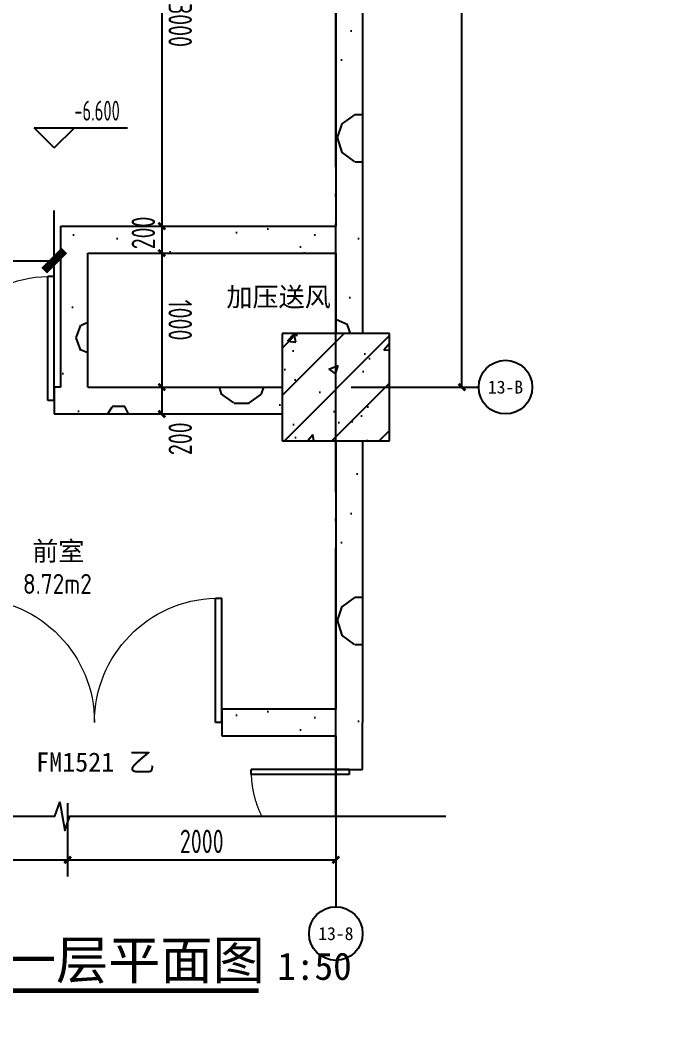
# Model space of a CAD drawing. Extents: x 116425 to 211028, y 11881 to 56060.
# Drawn here: x 129269 to 134091, y 29273 to 36794 of the extents above; entities that cross this region are included whole.
import ezdxf
from ezdxf.enums import TextEntityAlignment as Align
from ezdxf.xclip import XClip

# ---------------------------------------------------------------- set-up
doc = ezdxf.new("R2010")
doc.units = 0
doc.header["$LTSCALE"] = 1000
doc.header["$MEASUREMENT"] = 0
doc.header["$XCLIPFRAME"] = 0
for name, pattern in [('DOTE', [2.42, 2, -0.2, 0.02, -0.2]), ('X-104 13#平面$0$DASH', [0.35, 0.25, -0.1]), ('X-104 13#平面$0$DOTE', [2.42, 2, -0.2, 0.02, -0.2])]:
    doc.linetypes.add(name, pattern=pattern)
for name, color, linetype in [('01-标注_尺寸', 124, 'Continuous'), ('01-标注_标高', 200, 'Continuous'), ('01-标注_符号', 200, 'Continuous'), ('01-标注_轴线坐标', 132, 'Continuous'), ('02-TEXT_房间', 7, 'Continuous'), ('02-TEXT_标注', 130, 'Continuous'), ('02-TEXT_轴号', 7, 'Continuous'), ('104-13 B0核心筒$0$05-填充_天正', 26, 'Continuous'), ('104-13 B0核心筒$0$A-E_电梯', 171, 'Continuous'), ('104-13 B0核心筒$0$A_STR-砌块墙', 121, 'Continuous'), ('104-13#14# B1核心筒$0$01-标注_尺寸', 124, 'Continuous'), ('104-13#14# B1核心筒$0$05-填充_天正', 26, 'Continuous'), ('104-13#14# B1核心筒$0$A_STR-砌块墙', 121, 'Continuous'), ('104-13#14# B1核心筒$0$A_STR-砼柱', 51, 'Continuous'), ('104-13#14# B1核心筒$0$DOOR_FIRE', 220, 'Continuous'), ('13#楼幕墙$0$A-C_玻璃幕墙', 140, 'Continuous'), ('13#楼幕墙$0$D-铝板', 181, 'Continuous'), ('A_AXIS-轴线', 36, 'DOTE'), ('DIM_SYMB', 3, 'Continuous'), ('DOOR_FIRE_TEXT', 7, 'Continuous'), ('X-104 13#平面$0$A-O_屋面', 201, 'Continuous'), ('X-104 13#平面$0$A-TECH_结构', 21, 'Continuous'), ('X-104 13#平面$0$A_AXIS-轴线', 36, 'X-104 13#平面$0$DOTE'), ('X-104 13#平面$0$X-104 13#平面$0$A-TECH_结构', 21, 'Continuous'), ('建-标注-文本', 254, 'Continuous')]:
    doc.layers.add(name, color=color, linetype=linetype)
doc.layers.add('104-13 B0核心筒$0$04-不打印_辅助线', color=165, linetype='Continuous', plot=False)
doc.styles.add('104-13#14# B1核心筒$0$_TCH_DIM_T3', font='ROS1', dxfattribs={"width": 0.8, "bigfont": 'JD'})
doc.styles.add('_TCH_AXIS', font='STXIHEI_0.TTF', dxfattribs={"width": 0.75})
doc.styles.add('_TCH_DIM', font='ros1.shx', dxfattribs={"bigfont": 'jd.shx'})
doc.styles.add('_TCH_DIM_T3', font='ROS1', dxfattribs={"width": 0.8, "bigfont": 'JD'})
doc.styles.add('_TCH_LABEL', font='ros1.shx', dxfattribs={"bigfont": 'jd.shx'})
doc.styles.add('_TCH_WINDOW', font='STXIHEI_0.TTF')
doc.styles.get("Standard").update_dxf_attribs({"font": 'STXIHEI_0.TTF'})
doc.dimstyles.new('104-13#14# B1核心筒$0$_TCH_ARCH&&150', dxfattribs={"dimtxt": 525, "dimasz": 150, "dimexe": 375, "dimexo": 450, "dimgap": 150, "dimtad": 1, "dimdec": 0, "dimzin": 0, "dimdsep": 46, "dimtxsty": '104-13#14# B1核心筒$0$_TCH_DIM_T3', "dimblk": '104-13#14# B1核心筒$0$_ArchTick', "dimcen": 0.09, "dimazin": 2, "dimtfac": 1, "dimtdec": 0, "dimtix": 1, "dimtmove": 2, "dimatfit": 3, "dimfxl": 0, "dimtolj": 1, "dimtzin": 0, "dimarcsym": 0})
doc.dimstyles.new('_TCH_ARCH&&50', dxfattribs={"dimtxt": 175, "dimasz": 50, "dimexe": 125, "dimexo": 150, "dimgap": 50, "dimtad": 1, "dimdec": 0, "dimzin": 0, "dimdsep": 46, "dimtxsty": '_TCH_DIM_T3', "dimblk": 'ARCHTICK', "dimcen": 0.09, "dimclrt": 7, "dimazin": 2, "dimtfac": 1, "dimtdec": 0, "dimtix": 1, "dimtmove": 2, "dimatfit": 3, "dimfxl": 0, "dimtolj": 1, "dimtzin": 0, "dimarcsym": 0})
pattern_1 = [(0, (354, -366), (600, 1200), [0, -1200]), (0, (-348, -528), (600, 1200), [0, -1200]), (0, (42, -540), (600, 1200), [0, -1200]), (0, (468, -186), (600, 1200), [0, -1200]), (0, (-30, -600), (600, 1200), [0, -1200]), (0, (588, 570), (600, 1200), [0, -1200]), (0, (222, 474), (600, 1200), [0, -1200]), (0, (414, 324), (600, 1200), [0, -1200]), (0, (-564, 300), (600, 1200), [0, -1200]), (0, (24, 246), (600, 1200), [0, -1200]), (0, (-204, -60), (600, 1200), [0, -1200]), (0, (-192, -510), (600, 1200), [0, -1200]), (0, (258, -558), (600, 1200), [0, -1200]), (0, (588, -30), (600, 1200), [0, -1200]), (0, (-534, -216), (600, 1200), [0, -1200]), (0, (-432, -12), (600, 1200), [0, -1200]), (0, (36, -96), (600, 1200), [0, -1200]), (0, (-132, -270), (600, 1200), [0, -1200]), (0, (-228, 126), (600, 1200), [0, -1200]), (0, (-78, 576), (600, 1200), [0, -1200]), (0, (-486, -468), (600, 1200), [0, -1200]), (0, (174, 330), (600, 1200), [0, -1200]), (0, (-384, 348), (600, 1200), [0, -1200]), (0, (-480, 504), (600, 1200), [0, -1200]), (130.6013, (514.286, 194.286), (-2999.99997, 3600.000016), [52.683, -22074.222]), (18.43495, (428.57, 217.14), (3000, 1200), [54.21, -7535.256]), (90, (428.6, 165.7), (600, 1200), [51.429, -2348.571]), (161.56505, (480, 148.57), (-3000, 1199.9999), [54.21, -7535.256]), (53.1301, (480, 148.57), (600, 1200), [57.143, -5942.857]), (135, (525.7, -462.86), (-600, 1200), [48.487, -3345.625]), (45, (457.14, -462.86), (600, 1200), [48.487, -3345.625]), (135, (491.43, -497.14), (-600, 1200), [48.487, -3345.625]), (45, (491.43, -497.14), (600, 1200), [48.487, -3345.625]), (116.565, (-51.4, 342.9), (-0.0001, 2400), [63.888, -1277.753]), (180, (-80, 400), (-600, 1200), [68.571, -1131.428]), (63.435, (-177.1, 342.9), (5e-06, 2400), [63.888, -1277.753]), (116.565, (-148.6, 285.7), (-0.0001, 2400), [63.888, -1277.753]), (0, (-148.6, 285.7), (600, 1200), [68.571, -1131.428]), (63.435, (-80, 285.7), (5e-06, 2400), [63.888, -1277.753]), (107.10273, (400, -62.857), (-1799.99993, 6000.00001), [77.723, -32565.805]), (143.97263, (377.14, 11.43), (-11399.99986, 8399.99999), [77.723, -16244.04]), (180, (314.3, 57.1), (-600, 1200), [74.286, -1125.714]), (36.02737, (177.14, 11.43), (11399.99992, 8399.99991), [77.723, -16244.04]), (71.56505, (154.29, -57.14), (1800, 6000), [72.28, -7517.186]), (107.10273, (177.143, -131.43), (-1799.99993, 6000.00001), [77.723, -32565.805]), (143.97263, (240, -177.14), (-11399.99986, 8399.99999), [77.723, -16244.04]), (0, (240, -177.1), (600, 1200), [74.286, -1125.714]), (36.02737, (314.29, -177.14), (11399.99992, 8399.99991), [77.723, -16244.04]), (71.56505, (377.14, -131.43), (1800, 6000), [72.28, -7517.186]), (150.25512, (411.43, 497.14), (-1800, 1200), [46.07, -9628.64]), (90, (371.4, 474.3), (600, 1200), [45.714, -2354.285]), (29.74488, (371.43, 474.29), (1800, 1200), [46.07, -9628.64]), (116.565, (131.4, -354.3), (-0.0001, 2400), [63.888, -1277.753]), (168.69007, (102.86, -297.14), (-5400, 1199.99997), [58.275, -12179.37]), (41.18593, (0, -325.714), (14999.99991, 13199.999885), [60.744, -25451.604]), (90, (0, -382.86), (600, 1200), [57.143, -2342.857]), (138.81407, (45.714, -422.857), (-14999.999733, 13200.000084), [60.744, -25451.604]), (16.69924, (45.714, -422.857), (19799.99985, 5999.99994), [59.659, -24997.075]), (60.9454, (102.86, -405.714), (600, 1199.99999), [58.832, -24650.679]), (109.98311, (-371.43, 148.57), (-3000.00001, 8399.99998), [66.884, -28024.395]), (155.55605, (-394.286, 211.43), (-7800.00003, 3599.999925), [69.046, -28930.263]), (24.44395, (-520, 211.43), (7800.000004, 3599.999983), [69.046, -28930.263]), (70.01689, (-542.857, 148.57), (3000.00001, 8399.99998), [66.884, -28024.395]), (109.98311, (-520, 85.714), (-3000.00001, 8399.99998), [66.884, -28024.395]), (160.0169, (-457.14, 62.86), (-3000, 1199.99995), [66.884, -13978.755]), (19.9831, (-457.14, 62.86), (2999.99998, 1200), [66.884, -13978.755]), (70.01689, (-394.286, 85.714), (3000.00001, 8399.99998), [66.884, -28024.395]), (122.00538, (74.29, 40), (-600.00008, 1199.99994), [53.908, -11266.868]), (18.43495, (-5.71, 68.57), (3000, 1200), [54.21, -7535.256]), (90, (-5.7, 17.14), (600, 1200), [51.429, -2348.571]), (161.56505, (45.71, 0), (-3000, 1199.9999), [54.21, -7535.256]), (54.46232, (45.714, 0), (4199.99999, 5999.99999), [49.156, -20596.423]), (116.565, (-274.3, -251.4), (-0.0001, 2400), [63.888, -1277.753]), (180, (-302.9, -194.3), (-600, 1200), [62.857, -1137.143]), (59.03624, (-400, -251.43), (600, 1200), [66.64, -13927.644]), (120.96376, (-365.71, -308.57), (-600.00008, 1199.99994), [66.64, -13927.644]), (0, (-365.7, -308.6), (600, 1200), [62.857, -1137.143]), (63.435, (-302.9, -308.6), (5e-06, 2400), [63.888, -1277.753])]
pattern_2 = [(0, (531, -549), (900, 1800), [0, -1800]), (0, (-522, -792), (900, 1800), [0, -1800]), (0, (63, -810), (900, 1800), [0, -1800]), (0, (702, -279), (900, 1800), [0, -1800]), (0, (-45, -900), (900, 1800), [0, -1800]), (0, (882, 855), (900, 1800), [0, -1800]), (0, (333, 711), (900, 1800), [0, -1800]), (0, (621, 486), (900, 1800), [0, -1800]), (0, (-846, 450), (900, 1800), [0, -1800]), (0, (36, 369), (900, 1800), [0, -1800]), (0, (-306, -90), (900, 1800), [0, -1800]), (0, (-288, -765), (900, 1800), [0, -1800]), (0, (387, -837), (900, 1800), [0, -1800]), (0, (882, -45), (900, 1800), [0, -1800]), (0, (-801, -324), (900, 1800), [0, -1800]), (0, (-648, -18), (900, 1800), [0, -1800]), (0, (54, -144), (900, 1800), [0, -1800]), (0, (-198, -405), (900, 1800), [0, -1800]), (0, (-342, 189), (900, 1800), [0, -1800]), (0, (-117, 864), (900, 1800), [0, -1800]), (0, (-729, -702), (900, 1800), [0, -1800]), (0, (261, 495), (900, 1800), [0, -1800]), (0, (-576, 522), (900, 1800), [0, -1800]), (0, (-720, 756), (900, 1800), [0, -1800]), (130.6013, (771.43, 291.43), (-4499.99995, 5400.00002), [79.025, -33111.333]), (18.43495, (642.86, 325.71), (4500, 1800), [81.316, -11302.884]), (90, (642.9, 248.6), (900, 1800), [77.143, -3522.857]), (161.56505, (720, 222.86), (-4500, 1799.9999), [81.316, -11302.884]), (53.1301, (720, 222.86), (900, 1800), [85.714, -8914.285]), (135, (788.6, -694.3), (-900, 1800), [72.73, -5018.44]), (45, (685.7, -694.3), (900, 1800), [72.73, -5018.44]), (135, (737.14, -745.7), (-900, 1800), [72.73, -5018.44]), (45, (737.14, -745.7), (900, 1800), [72.73, -5018.44]), (116.565, (-77.1, 514.3), (-0.0002, 3600), [95.83, -1916.63]), (180, (-120, 600), (-900, 1800), [102.857, -1697.143]), (63.435, (-265.7, 514.3), (8e-06, 3600), [95.83, -1916.63]), (116.565, (-222.9, 428.6), (-0.0002, 3600), [95.83, -1916.63]), (0, (-222.9, 428.6), (900, 1800), [102.857, -1697.143]), (63.435, (-120, 428.6), (8e-06, 3600), [95.83, -1916.63]), (107.10273, (600, -94.286), (-2699.9999, 9000.000015), [116.584, -48848.707]), (143.97263, (565.71, 17.14), (-17099.99978, 12600), [116.584, -24366.06]), (180, (471.4, 85.7), (-900, 1800), [111.43, -1688.57]), (36.02737, (265.71, 17.14), (17099.99987, 12599.99986), [116.584, -24366.06]), (71.56505, (231.43, -85.7), (2700, 9000), [108.42, -11275.78]), (107.10273, (265.714, -197.14), (-2699.9999, 9000.000015), [116.584, -48848.707]), (143.97263, (360, -265.71), (-17099.99978, 12600), [116.584, -24366.06]), (0, (360, -265.7), (900, 1800), [111.43, -1688.57]), (36.02737, (471.43, -265.71), (17099.99987, 12599.99986), [116.584, -24366.06]), (71.56505, (565.71, -197.14), (2700, 9000), [108.42, -11275.78]), (150.2551, (617.14, 745.71), (-2700, 1800), [69.105, -14442.96]), (90, (557.1, 711.4), (900, 1800), [68.57, -3531.43]), (29.7449, (557.14, 711.43), (2700, 1800), [69.105, -14442.96]), (116.565, (197.1, -531.4), (-0.0002, 3600), [95.83, -1916.63]), (168.69007, (154.29, -445.71), (-8100, 1799.99995), [87.41, -18269.056]), (41.18593, (0, -488.57), (22499.99986, 19799.99983), [91.116, -38177.406]), (90, (0, -574.3), (900, 1800), [85.714, -3514.285]), (138.81407, (68.57, -634.286), (-22499.9996, 19800.00013), [91.116, -38177.406]), (16.69924, (68.57, -634.286), (29699.99978, 8999.9999), [89.49, -37495.613]), (60.9454, (154.29, -608.57), (900, 1799.99998), [88.248, -36976.02]), (109.9831, (-557.14, 222.86), (-4500.00002, 12599.99997), [100.326, -42036.592]), (155.55605, (-591.43, 317.14), (-11700.000045, 5399.99989), [103.57, -43395.394]), (24.44395, (-780, 317.14), (11700.00001, 5399.99997), [103.57, -43395.394]), (70.0169, (-814.286, 222.86), (4500.00001, 12599.99997), [100.326, -42036.592]), (109.9831, (-780, 128.57), (-4500.00002, 12599.99997), [100.326, -42036.592]), (160.0169, (-685.71, 94.29), (-4500, 1799.9999), [100.326, -20968.132]), (19.9831, (-685.71, 94.29), (4499.99998, 1800), [100.326, -20968.132]), (70.0169, (-591.43, 128.57), (4500.00001, 12599.99997), [100.326, -42036.592]), (122.0054, (111.43, 60), (-900.0001, 1799.9999), [80.863, -16900.3]), (18.43495, (-8.57, 102.86), (4500, 1800), [81.316, -11302.884]), (90, (-8.6, 25.7), (900, 1800), [77.143, -3522.857]), (161.56505, (68.57, 0), (-4500, 1799.9999), [81.316, -11302.884]), (54.46232, (68.57, 0), (6299.99999, 8999.99999), [73.734, -30894.635]), (116.565, (-411.4, -377.1), (-0.0002, 3600), [95.83, -1916.63]), (180, (-454.3, -291.4), (-900, 1800), [94.286, -1705.714]), (59.03624, (-600, -377.14), (900, 1800), [99.96, -20891.466]), (120.96376, (-548.57, -462.86), (-900.00012, 1799.9999), [99.96, -20891.466]), (0, (-548.6, -462.9), (900, 1800), [94.286, -1705.714]), (63.435, (-454.3, -462.9), (8e-06, 3600), [95.83, -1916.63])]

# ---------------------------------------------------------------- blocks, each defined once
blk = doc.blocks.new('X-104 13#平面$0$轴网')
at = {"layer": 'X-104 13#平面$0$A_AXIS-轴线', "linetype": 'X-104 13#平面$0$DOTE'}
blk.add_line((60408.4, 9000), (-2925, 9000), dxfattribs=at)
blk = doc.blocks.new('图框-A1')
for points, const_width in [([(0, 0), (841, 0), (841, 594), (0, 594)], 0.05), ([(766, 584), (25, 584), (25, 10), (766, 10)], 0.5)]:
    blk.add_lwpolyline(points, close=True, dxfattribs=dict(const_width=const_width))
blk = doc.blocks.new('13#楼幕墙')
at = {"layer": '13#楼幕墙$0$A-C_玻璃幕墙'}
blk.add_line((53305.1, 148035), (37800, 139100), dxfattribs=at)
at = {"layer": '13#楼幕墙$0$D-铝板'}
blk.add_lwpolyline([(37725.1, 139230), (53321.1, 148217.4), (53305.1, 148035), (37800, 139100)], close=True, dxfattribs=at)
blk = doc.blocks.new('X-104 13#平面$0$A$C45D52E12')
at = {"layer": 'X-104 13#平面$0$X-104 13#平面$0$A-TECH_结构'}
blk.add_lwpolyline([(58300, -18800), (58300, 820.1), (53472.9, 4870.3), (38300, -3873.4), (38300, -8100), (12609.7, -8100), (4602.3, -2800), (-400, -2800), (-400, -20400), (22000, -20400), (22000, -18800)], close=True, dxfattribs=at)
blk = doc.blocks.new('X-104 13#平面')
at = {"layer": 'X-104 13#平面$0$A-O_屋面'}
blk.add_lwpolyline([(58400, 123700), (58400, 143760), (53305, 148035), (37800, 139100), (37800, 135000), (12500, 135000), (4492.6, 140300), (-900, 140300), (-900, 122100), (22100, 122100), (22100, 123700)], close=True, dxfattribs=at)
at = {"layer": 'X-104 13#平面$0$A-TECH_结构', "linetype": 'X-104 13#平面$0$DASH'}
blk.add_lwpolyline([(58100, 124000), (58100, 143620), (53261.3, 147680.2), (38100, 138926.8), (38100, 134700), (12409.7, 134700), (4402.3, 140000), (-600, 140000), (-600, 122400), (21800, 122400), (21800, 124000)], close=True, dxfattribs=at)
for name, p in [('X-104 13#平面$0$A$C45D52E12', (-200, 142800)), ('X-104 13#平面$0$轴网', (0, 0))]:
    blk.add_blockref(name, p)
at = {"xscale": 100, "yscale": 100, "zscale": 100}
blk.add_blockref('图框-A1', (-10634.5, 42114.8), dxfattribs=at)
at = {"layer": 'X-104 13#平面$0$A-TECH_结构'}
blk.add_blockref('13#楼幕墙', (0, 0), dxfattribs=at)
blk = doc.blocks.new('104-13 B0核心筒$0$2400x2100')
for p, q in [((650, 1910), (650, 1760)), ((1750, 1910), (650, 1910)), ((1750, 1760), (1750, 1910)), ((650, 1760), (1750, 1760)), ((400, 200), (2000, 1600)), ((400, 1600), (2000, 200))]:
    blk.add_line(p, q)
at = {"color": 0}
for p, q in [((600, 57.6), (600, 34)), ((1160, 57.6), (600, 57.6)), ((1160, 34), (600, 34)), ((1160, 57.6), (1160, 34)), ((1800, 57.6), (1240, 57.6)), ((1240, 57.6), (1240, 34)), ((1800, 34), (1240, 34)), ((1800, 57.6), (1800, 34))]:
    blk.add_line(p, q, dxfattribs=at)
blk.add_lwpolyline([(400, 1600), (400, 200), (2000, 200), (2000, 1600), (400, 1600)], close=True)
at = {"layer": '104-13 B0核心筒$0$04-不打印_辅助线'}
blk.add_lwpolyline([(0, 0), (0, 2100), (2400, 2100), (2400, 0), (0, 0)], close=True, dxfattribs=at)
blk = doc.blocks.new('104 轴线')
blk.add_line((-287377.3, 164049.7), (-242241.1, 93088.3))
blk = doc.blocks.new('104-13 B0核心筒')
at = {"layer": '104-13 B0核心筒$0$05-填充_天正'}
h = blk.add_hatch(dxfattribs=at)
h.set_pattern_fill('加气混凝土', color=256, scale=100, style=0)
h.set_pattern_definition(pattern_1)
h.paths.add_polyline_path([(51000, 11016.7), (51100, 10950), (53500, 10950), (53566.7, 11050), (53500, 11150), (51000, 11150)])
h = blk.add_hatch(dxfattribs=at)
h.set_pattern_fill('加气混凝土', color=256, scale=100, style=0)
h.set_pattern_definition(pattern_1)
h.paths.add_polyline_path([(48900, 6600), (48700, 6400), (53600, 6400), (53600, 6533.3), (53500, 6600)])
at = {"layer": '104-13 B0核心筒$0$A_STR-砌块墙'}
for p, q in [((51000, 11150), (53500, 11150)), ((51100, 10950), (53500, 10950)), ((48900, 6600), (53500, 6600)), ((48700, 6400), (53600, 6400))]:
    blk.add_line(p, q, dxfattribs=at)
at = {"layer": '104-13 B0核心筒$0$04-不打印_辅助线'}
ref = blk.add_blockref('104 轴线', (287655.8, 163436.6), dxfattribs=dict(at, rotation=57.54087654753761))
XClip(ref).set_block_clipping_path([(-308258.2439484803, 159880.9876684749), (-256882.7738956955, 79110.5487782021), (-223300.1845035219, 100471.3503204154), (-274675.6545563068, 181241.7892106881)])
at = {"layer": '104-13 B0核心筒$0$A-E_电梯'}
blk.add_blockref('104-13 B0核心筒$0$2400x2100', (51000, 9000), dxfattribs=at)
blk = doc.blocks.new('104-13#14# B1核心筒$0$$DorLib2D$00000002')
for p, q in [((-0.5, 0), (-0.5, 0.4875)), ((-0.475, 0.4875), (-0.5, 0.4875)), ((-0.475, 0), (-0.475, 0.4875)), ((0.475, 0), (0.475, 0.4875)), ((0.475, 0.4875), (0.5, 0.4875)), ((0.5, 0), (0.5, 0.4875)), ((-0.5, 0), (-0.475, 0)), ((0.5, 0), (0.475, 0))]:
    blk.add_line(p, q)
at = {"lineweight": 13}
for centre, start, end in [((-0.4875, 0), 0, 88.5307), ((0.4875, 0), 91.4693, 180)]:
    blk.add_arc(centre, 0.4875, start, end, dxfattribs=at)
blk = doc.blocks.new('104-13#14# B1核心筒$0$_ArchTick')
at = {"color": 0, "linetype": 'ByBlock', "const_width": 0.4}
blk.add_lwpolyline([(-0.5, -0.5), (0.5, 0.5)], dxfattribs=at)
blk = doc.blocks.new('*D914')
at = {"layer": '104-13#14# B1核心筒$0$01-标注_尺寸', "color": 0, "lineweight": -2, "transparency": 16777216}
for p, q in [((53700, 9250), (53700, 10317.7)), ((55600, 9250), (55600, 10317.7)), ((53700, 9942.7), (55600, 9942.7))]:
    blk.add_line(p, q, dxfattribs=at)
at = {"layer": 'Defpoints', "color": 0, "transparency": 16777216}
for p in [(55600, 9942.7), (53700, 8800), (55600, 8800)]:
    blk.add_point(p, dxfattribs=at)
at = {"layer": '104-13#14# B1核心筒$0$01-标注_尺寸', "color": 0, "lineweight": -2, "transparency": 16777216, "xscale": 150, "yscale": 150, "zscale": 150, "rotation": 180}
blk.add_blockref('104-13#14# B1核心筒$0$_ArchTick', (53700, 9942.7), dxfattribs=at)
at = {"layer": '104-13#14# B1核心筒$0$01-标注_尺寸', "color": 0, "lineweight": -2, "transparency": 16777216, "xscale": 150, "yscale": 150, "zscale": 150}
blk.add_blockref('104-13#14# B1核心筒$0$_ArchTick', (55600, 9942.7), dxfattribs=at)
at = {"layer": '104-13#14# B1核心筒$0$01-标注_尺寸', "color": 0, "transparency": 16777216, "insert": (54650, 10355.2), "char_height": 525, "attachment_point": 5, "style": '104-13#14# B1核心筒$0$_TCH_DIM_T3'}
blk.add_mtext('\\A1;1900', dxfattribs=at)
blk = doc.blocks.new('_ArchTick')
at = {"color": 0, "linetype": 'ByBlock', "const_width": 0.4}
blk.add_lwpolyline([(-0.5, -0.5), (0.5, 0.5)], dxfattribs=at)
blk = doc.blocks.new('*D453')
at = {"layer": '01-标注_尺寸', "color": 0, "lineweight": -2, "transparency": 16777216}
for p, q in [((127622.9, 30955.8), (127622.9, 30408.5)), ((129622.9, 30955.8), (129622.9, 30408.5)), ((127622.9, 30533.5), (129622.9, 30533.5))]:
    blk.add_line(p, q, dxfattribs=at)
at = {"layer": 'Defpoints', "color": 0, "transparency": 16777216}
for p in [(127622.9, 31105.8), (129622.9, 31105.8), (129622.9, 30533.5)]:
    blk.add_point(p, dxfattribs=at)
at = {"layer": '01-标注_尺寸', "color": 0, "lineweight": -2, "transparency": 16777216, "xscale": 50, "yscale": 50, "zscale": 50, "rotation": 180}
blk.add_blockref('_ArchTick', (127622.9, 30533.5), dxfattribs=at)
at = {"layer": '01-标注_尺寸', "color": 0, "lineweight": -2, "transparency": 16777216, "xscale": 50, "yscale": 50, "zscale": 50}
blk.add_blockref('_ArchTick', (129622.9, 30533.5), dxfattribs=at)
at = {"layer": '01-标注_尺寸', "color": 7, "transparency": 16777216, "insert": (128622.9, 30671), "char_height": 175, "attachment_point": 5, "style": '_TCH_DIM_T3'}
blk.add_mtext('\\A1;2000', dxfattribs=at)
blk = doc.blocks.new('*D454')
at = {"layer": '01-标注_尺寸', "color": 0, "lineweight": -2, "transparency": 16777216}
for p, q in [((129622.9, 30955.8), (129622.9, 30408.5)), ((131622.9, 30955.8), (131622.9, 30408.5)), ((129622.9, 30533.5), (131622.9, 30533.5))]:
    blk.add_line(p, q, dxfattribs=at)
at = {"layer": 'Defpoints', "color": 0, "transparency": 16777216}
for p in [(129622.9, 31105.8), (131622.9, 31105.8), (131622.9, 30533.5)]:
    blk.add_point(p, dxfattribs=at)
at = {"layer": '01-标注_尺寸', "color": 0, "lineweight": -2, "transparency": 16777216, "xscale": 50, "yscale": 50, "zscale": 50, "rotation": 180}
blk.add_blockref('_ArchTick', (129622.9, 30533.5), dxfattribs=at)
at = {"layer": '01-标注_尺寸', "color": 0, "lineweight": -2, "transparency": 16777216, "xscale": 50, "yscale": 50, "zscale": 50}
blk.add_blockref('_ArchTick', (131622.9, 30533.5), dxfattribs=at)
at = {"layer": '01-标注_尺寸', "color": 7, "transparency": 16777216, "insert": (130622.9, 30671), "char_height": 175, "attachment_point": 5, "style": '_TCH_DIM_T3'}
blk.add_mtext('\\A1;2000', dxfattribs=at)
blk = doc.blocks.new('*D455')
at = {"layer": '01-标注_尺寸', "color": 0, "lineweight": -2, "transparency": 16777216}
for p, q in [((132141.5, 43058.1), (132688.3, 43058.1)), ((132563.3, 34058.1), (132563.3, 43058.1)), ((132141.5, 34058.1), (132688.3, 34058.1))]:
    blk.add_line(p, q, dxfattribs=at)
at = {"layer": 'Defpoints', "color": 0, "transparency": 16777216}
for p in [(131991.5, 43058.1), (132563.3, 43058.1), (131991.5, 34058.1)]:
    blk.add_point(p, dxfattribs=at)
at = {"layer": '01-标注_尺寸', "color": 0, "lineweight": -2, "transparency": 16777216, "xscale": 50, "yscale": 50, "zscale": 50}
for p, rotation in [((132563.3, 43058.1), 90), ((132563.3, 34058.1), 270)]:
    blk.add_blockref('_ArchTick', p, dxfattribs=dict(at, rotation=rotation))
at = {"layer": '01-标注_尺寸', "color": 7, "transparency": 16777216, "insert": (132425.8, 38558.1), "char_height": 175, "attachment_point": 5, "rotation": 90, "style": '_TCH_DIM_T3'}
blk.add_mtext('\\A1;9000', dxfattribs=at)
blk = doc.blocks.new('*D497')
at = {"layer": '01-标注_尺寸', "color": 0, "lineweight": -2, "transparency": 16777216}
for p, q in [((130068.2, 34058.1), (130449.8, 34058.1)), ((130324.8, 34058.1), (130324.8, 33858.1)), ((130068.2, 33858.1), (130449.8, 33858.1))]:
    blk.add_line(p, q, dxfattribs=at)
at = {"layer": 'Defpoints', "color": 0, "transparency": 16777216}
for p in [(129918.2, 34058.1), (129918.2, 33858.1), (130324.8, 33858.1)]:
    blk.add_point(p, dxfattribs=at)
at = {"layer": '01-标注_尺寸', "color": 0, "lineweight": -2, "transparency": 16777216, "xscale": 50, "yscale": 50, "zscale": 50}
for p, rotation in [((130324.8, 34058.1), 90), ((130324.8, 33858.1), 270)]:
    blk.add_blockref('_ArchTick', p, dxfattribs=dict(at, rotation=rotation))
at = {"layer": '01-标注_尺寸', "color": 7, "transparency": 16777216, "insert": (130462.3, 33673.1), "char_height": 175, "attachment_point": 5, "rotation": 90, "style": '_TCH_DIM_T3'}
blk.add_mtext('\\A1;200', dxfattribs=at)
blk = doc.blocks.new('*D498')
at = {"layer": '01-标注_尺寸', "color": 0, "lineweight": -2, "transparency": 16777216}
for p, q in [((130068.2, 35058), (130449.8, 35058)), ((130324.8, 35058), (130324.8, 34058.1)), ((130068.2, 34058.1), (130449.8, 34058.1))]:
    blk.add_line(p, q, dxfattribs=at)
at = {"layer": 'Defpoints', "color": 0, "transparency": 16777216}
for p in [(129918.2, 35058), (129918.2, 34058.1), (130324.8, 34058.1)]:
    blk.add_point(p, dxfattribs=at)
at = {"layer": '01-标注_尺寸', "color": 0, "lineweight": -2, "transparency": 16777216, "xscale": 50, "yscale": 50, "zscale": 50}
for p, rotation in [((130324.8, 35058), 90), ((130324.8, 34058.1), 270)]:
    blk.add_blockref('_ArchTick', p, dxfattribs=dict(at, rotation=rotation))
at = {"layer": '01-标注_尺寸', "color": 7, "transparency": 16777216, "insert": (130462.3, 34558.1), "char_height": 175, "attachment_point": 5, "rotation": 270, "style": '_TCH_DIM_T3'}
blk.add_mtext('\\A1;1000', dxfattribs=at)
blk = doc.blocks.new('*D499')
at = {"layer": '01-标注_尺寸', "color": 0, "lineweight": -2, "transparency": 16777216}
for p, q in [((130068.2, 35258), (130449.8, 35258)), ((130324.8, 35258), (130324.8, 35058)), ((130068.2, 35058), (130449.8, 35058))]:
    blk.add_line(p, q, dxfattribs=at)
at = {"layer": 'Defpoints', "color": 0, "transparency": 16777216}
for p in [(129918.2, 35258), (129918.2, 35058), (130324.8, 35058)]:
    blk.add_point(p, dxfattribs=at)
at = {"layer": '01-标注_尺寸', "color": 0, "lineweight": -2, "transparency": 16777216, "xscale": 50, "yscale": 50, "zscale": 50}
for p, rotation in [((130324.8, 35258), 90), ((130324.8, 35058), 270)]:
    blk.add_blockref('_ArchTick', p, dxfattribs=dict(at, rotation=rotation))
at = {"layer": '01-标注_尺寸', "color": 7, "transparency": 16777216, "insert": (130187.3, 35208), "char_height": 175, "attachment_point": 5, "rotation": 90, "style": '_TCH_DIM_T3'}
blk.add_mtext('\\A1;200', dxfattribs=at)
blk = doc.blocks.new('*D500')
at = {"layer": '01-标注_尺寸', "color": 0, "lineweight": -2, "transparency": 16777216}
for p, q in [((130068.2, 38258.1), (130449.8, 38258.1)), ((130324.8, 38258.1), (130324.8, 35258)), ((130068.2, 35258), (130449.8, 35258))]:
    blk.add_line(p, q, dxfattribs=at)
at = {"layer": 'Defpoints', "color": 0, "transparency": 16777216}
for p in [(129918.2, 38258.1), (129918.2, 35258), (130324.8, 35258)]:
    blk.add_point(p, dxfattribs=at)
at = {"layer": '01-标注_尺寸', "color": 0, "lineweight": -2, "transparency": 16777216, "xscale": 50, "yscale": 50, "zscale": 50}
for p, rotation in [((130324.8, 38258.1), 90), ((130324.8, 35258), 270)]:
    blk.add_blockref('_ArchTick', p, dxfattribs=dict(at, rotation=rotation))
at = {"layer": '01-标注_尺寸', "color": 7, "transparency": 16777216, "insert": (130462.3, 36758.1), "char_height": 175, "attachment_point": 5, "rotation": 270, "style": '_TCH_DIM_T3'}
blk.add_mtext('\\A1;3000', dxfattribs=at)
blk = doc.blocks.new('104-13#14# B1核心筒')
at = {"layer": '104-13#14# B1核心筒$0$05-填充_天正'}
h = blk.add_hatch(dxfattribs=at)
h.set_pattern_fill('加气混凝土', color=256, scale=150, style=0)
h.set_pattern_definition(pattern_2)
h.paths.add_polyline_path([(57900, 16230), (57900, 16030), (57700, 16030), (57700, 10199.9), (57766.7, 10083.2), (57900, 10049.9)])
h = blk.add_hatch(dxfattribs=at)
h.set_pattern_fill('加气混凝土', color=256, scale=150, style=0)
h.set_pattern_definition(pattern_2)
h.paths.add_polyline_path([(55783.3, 8933.3), (55850, 9000), (55850, 9999.9), (55650, 10199.9), (55650, 9000)])
h = blk.add_hatch(dxfattribs=at)
h.set_pattern_fill('加气混凝土', color=256, scale=150, style=0)
h.set_pattern_definition(pattern_2)
h.paths.add_polyline_path([(55650, 10199.9), (55850, 9999.9), (57700, 9999.9), (57766.7, 10083.2), (57700, 10199.9)])
h = blk.add_hatch(dxfattribs=at)
h.set_pattern_fill('加气混凝土', color=256, scale=150, style=0)
h.set_pattern_definition(pattern_2)
h.paths.add_polyline_path([(57700, 9400), (57900, 9400), (57900, 10049.9), (57766.7, 10083.2), (57700, 9999.9)])
h = blk.add_hatch(dxfattribs=at)
h.set_pattern_fill('钢筋混凝土', color=256, scale=100, style=0)
h.set_pattern_definition([(45, (0, 0), (-176.7767, 176.7767), []), (50, (0, 0), (717.26, -62.752), [75, -825]), (355, (0, 0), (-138.751, 752.192), [60, -660]), (100.4514, (59.8, -5.2), (578.509, 689.4395), [63.74, -701.142]), (46.1842, (0, 200), (1067.241, -165.519), [112.5, -1237.5]), (96.6356, (88.9, 186.2), (934.663, 974.118), [95.61, -1051.713]), (351.1842, (0, 200), (934.662, 974.119), [90, -990]), (21, (100, 150), (596.907, -402.619), [75, -825]), (326, (100, 150), (243.315, 725.15), [60, -660]), (71.4514, (149.74, 116.45), (840.223, 322.5305), [63.74, -701.142]), (37.5, (0, 0), (12.1599, 332.8939), [0, -652, 0, -670, 0, -662.5]), (7.5, (0, 0), (263.0695, 394.4117), [0, -382, 0, -637, 0, -252.5]), (327.5, (-223, 0), (533.8224, -22.5549), [0, -250, 0, -780, 0, -1035]), (317.5, (-323, 0), (583.186, 100.105), [0, -325, 0, -518, 0, -735])])
h.paths.add_polyline_path([(57300, 8600), (58100, 8600), (58100, 9400), (57300, 9400)])
h = blk.add_hatch(dxfattribs=at)
h.set_pattern_fill('加气混凝土', color=256, scale=150, style=0)
h.set_pattern_definition(pattern_2)
h.paths.add_polyline_path([(55650, 9000), (55600, 9000), (55600, 8800), (55850, 8800), (55783.3, 8933.3)])
h = blk.add_hatch(dxfattribs=at)
h.set_pattern_fill('加气混凝土', color=256, scale=150, style=0)
h.set_pattern_definition(pattern_2)
h.paths.add_polyline_path([(57300, 8800), (57300, 9000), (55850, 9000), (55783.3, 8933.3), (55850, 8800)])
h = blk.add_hatch(dxfattribs=at)
h.set_pattern_fill('加气混凝土', color=256, scale=150, style=0)
h.set_pattern_definition(pattern_2)
h.paths.add_polyline_path([(57900, 8600), (57700, 8600), (57700, 6600), (57766.7, 6500), (57900, 6500)])
h = blk.add_hatch(dxfattribs=at)
h.set_pattern_fill('加气混凝土', color=256, scale=150, style=0)
h.set_pattern_definition(pattern_2)
h.paths.add_polyline_path([(57700, 6600), (56850, 6600), (56850, 6400), (57700, 6400), (57766.7, 6500)])
h = blk.add_hatch(dxfattribs=at)
h.set_pattern_fill('加气混凝土', color=256, scale=150, style=0)
h.set_pattern_definition(pattern_2)
h.paths.add_polyline_path([(57700, 6400), (57700, 6150), (57900, 6150), (57900, 6500), (57766.7, 6500)])
at = {"layer": '104-13#14# B1核心筒$0$A_STR-砌块墙'}
for p, q in [((57700, 16030), (57700, 10199.9)), ((57900, 16030), (57900, 10049.9)), ((55650, 9000), (55650, 10199.9)), ((55650, 10199.9), (57700, 10199.9)), ((57900, 10049.9), (57900, 9400)), ((55850, 9000), (55850, 9999.9)), ((55850, 9999.9), (57700, 9999.9)), ((57700, 9999.9), (57700, 9400)), ((55650, 9000), (55600, 9000)), ((55600, 9000), (55600, 8800)), ((55850, 9000), (57300, 9000)), ((55600, 8800), (55850, 8800)), ((55850, 8800), (57300, 8800)), ((57700, 8600), (57700, 6600)), ((57900, 8600), (57900, 6500)), ((57700, 6600), (56850, 6600)), ((56850, 6600), (56850, 6400)), ((57900, 6150), (57900, 6500)), ((56850, 6400), (57700, 6400)), ((57700, 6400), (57700, 6150)), ((57700, 6150), (57900, 6150))]:
    blk.add_line(p, q, dxfattribs=at)
at = {"layer": '104-13#14# B1核心筒$0$A_STR-砼柱'}
for p, q in [((58100, 9400), (57300, 9400)), ((57300, 9400), (57300, 8600)), ((58100, 8600), (58100, 9400)), ((57300, 8600), (58100, 8600))]:
    blk.add_line(p, q, dxfattribs=at)
at = {"layer": '104-13#14# B1核心筒$0$DOOR_FIRE', "zscale": 200}
for p, xscale, yscale, rotation in [((54650, 8900), -1900, 1900, 359.9999999999991), ((55900, 6500), -1900, 1900, 2.690749260518135e-12), ((57800, 5400), -1500, -1500, 270.0000000000039)]:
    blk.add_blockref('104-13#14# B1核心筒$0$$DorLib2D$00000002', p, dxfattribs=dict(at, xscale=xscale, yscale=yscale, rotation=rotation))
at = {"layer": '104-13#14# B1核心筒$0$01-标注_尺寸'}
dim = blk.add_aligned_dim(p1=(53700, 8800), p2=(55600, 8800), distance=1142.7, dimstyle='104-13#14# B1核心筒$0$_TCH_ARCH&&150', dxfattribs=at)
dim.commit()
dim.dimension.update_dxf_attribs({"geometry": '*D914', "text_midpoint": (54650, 10355.2)})

msp = doc.modelspace()

# ---------------------------------------------------------------- linework, layer by layer
at = {"layer": '01-标注_标高'}
for p, q in [((129522.7, 35842.4), (129372.7, 35992.4)), ((129372.7, 35992.4), (130069, 35992.4)), ((129522.7, 35842.4), (129672.7, 35992.4))]:
    msp.add_line(p, q, dxfattribs=at)
at = {"layer": '01-标注_符号'}
msp.add_lwpolyline([(126722.9, 30858.1), (129526.5, 30858.1), (129564.7, 30963.1), (129601.7, 30753.1), (129639, 30858.1), (132442.6, 30858.1)], dxfattribs=at)
at = {"layer": '01-标注_轴线坐标'}
for p, q in [((131738.3, 34058.1), (132688.3, 34058.1)), ((131622.9, 31433.5), (131622.9, 30183.5))]:
    msp.add_line(p, q, dxfattribs=at)
for centre in [(132888.3, 34058.1), (131622.9, 29983.5)]:
    msp.add_circle(centre, 200, dxfattribs=at)
at = {"layer": 'A_AXIS-轴线'}
msp.add_line((131622.9, 30858.1), (131622.9, 43958.1), dxfattribs=at)
at = {"layer": 'DIM_SYMB', "const_width": 35}
msp.add_lwpolyline([(127102.5, 29558.4), (131046.6, 29558.4)], dxfattribs=at)

# ---------------------------------------------------------------- block references
ref = msp.add_blockref('104-13#14# B1核心筒', (73922.9, 25058.1))
XClip(ref).set_block_clipping_path([(52800.0043269884, 5800.0000001481), (58400.0000000775, 18899.9995829565)])
ref = msp.add_blockref('104-13 B0核心筒', (81722.9, 25058.1))
XClip(ref).set_block_clipping_path([(52799.9999997682, 5800.0000000778), (58406.23745752, 18900.000000001)])
ref = msp.add_blockref('X-104 13#平面', (89222.9, 25058.1))
XClip(ref).set_block_clipping_path([(52600.0000000065, 7800.0004171911), (60173.8070770114, 18900)])
ref = msp.add_blockref('X-104 13#平面', (135059.8, 23721.2))
XClip(ref).set_block_clipping_path([(47300.0000000066, 8199.9999999998), (54100.0000000072, 18799.9999999998)])
ref = msp.add_blockref('X-104 13#平面', (144576.5, -38678.8))
XClip(ref).set_block_clipping_path([(47300.0000000066, 70599.9999999998), (54100.0000000072, 81199.9999999998)])
ref = msp.add_blockref('X-104 13#平面', (66922.9, -52853.6))
XClip(ref).set_block_clipping_path([(52600.0000000065, 70199.9999999997), (60200, 81300)])
ref = msp.add_blockref('X-104 13#平面', (85922.9, -115253.6))
XClip(ref).set_block_clipping_path([(52600.000000007, 132600.000417191), (59223.651438209, 143700.0000000006)])

# ---------------------------------------------------------------- texts
at = {"layer": '02-TEXT_房间', "style": '_TCH_LABEL'}
msp.add_text('8.72m2', height=148.75, dxfattribs=at).set_placement((129289.1, 32516.3))
at = {"layer": '02-TEXT_标注', "style": '_TCH_DIM', "width": 0.705882}
msp.add_text('-6.600', height=148.75, dxfattribs=at).set_placement((129672.5, 36044.9))
at = {"layer": '02-TEXT_标注'}
for s, p in [('加压送风', (130806.7, 34659.2)), ('前室', (129358.1, 32764.1))]:
    msp.add_text(s, height=142.71, dxfattribs=at).set_placement(p)
at = {"layer": '02-TEXT_轴号', "style": '_TCH_AXIS'}
for s, width, p, p2 in [('13-B', 0.915663, (132756.9, 34009.7), (133019.6, 34009.7)), ('13-8', 0.926829, (131491.5, 29935.1), (131754.3, 29935.1))]:
    msp.add_text(s, height=96.8, dxfattribs=dict(at, width=width)).set_placement(p, p2, align=Align.FIT)
at = {"layer": 'DOOR_FIRE_TEXT', "style": '_TCH_WINDOW'}
for s, height, p in [('FM1521', 142.71, (129388, 31191.3)), ('乙', 142.7, (130079.6, 31191.3))]:
    msp.add_text(s, height=height, dxfattribs=at).set_placement(p)
at = {"layer": '建-标注-文本'}
for s, height, p in [('楼梯地下一层平面图', 285.43, (127589.3, 29644.1)), ('1:50', 203.88, (131186.6, 29638.4))]:
    msp.add_text(s, height=height, dxfattribs=at).set_placement(p)

# ---------------------------------------------------------------- dimensions: what is measured, and where the dimension line sits
at = {"layer": '01-标注_尺寸'}
for p1, p2, distance, picture, middle in [((131991.5, 34058.1), (131991.5, 43058.1), -571.8, '*D455', (132425.8, 38558.1)), ((127622.9, 31105.8), (129622.9, 31105.8), -572.4, '*D453', (128622.9, 30671)), ((129622.9, 31105.8), (131622.9, 31105.8), -572.4, '*D454', (130622.9, 30671))]:
    dim = msp.add_aligned_dim(p1=p1, p2=p2, distance=distance, dimstyle='_TCH_ARCH&&50', dxfattribs=at)
    dim.commit()
    dim.dimension.update_dxf_attribs({"geometry": picture, "text_midpoint": middle})
for base, p1, p2, picture, middle in [((130324.8, 35258), (129918.2, 38258.1), (129918.2, 35258), '*D500', (130462.3, 36758.1)), ((130324.8, 34058.1), (129918.2, 35058), (129918.2, 34058.1), '*D498', (130462.3, 34558.1))]:
    dim = msp.add_linear_dim(base=base, p1=p1, p2=p2, angle=270, dimstyle='_TCH_ARCH&&50', override={"dimgap": 0}, dxfattribs=at)
    dim.commit()
    dim.dimension.update_dxf_attribs({"geometry": picture, "text_midpoint": middle, "dimtype": 161, "text_rotation": 270})
for base, p1, p2, picture, middle in [((130324.8, 35058), (129918.2, 35258), (129918.2, 35058), '*D499', (130187.3, 35208)), ((130324.8, 33858.1), (129918.2, 34058.1), (129918.2, 33858.1), '*D497', (130462.3, 33673.1))]:
    dim = msp.add_linear_dim(base=base, p1=p1, p2=p2, angle=270, dimstyle='_TCH_ARCH&&50', dxfattribs=at)
    dim.commit()
    dim.dimension.update_dxf_attribs({"geometry": picture, "text_midpoint": middle, "dimtype": 161})

doc.saveas('drawing.dxf')
